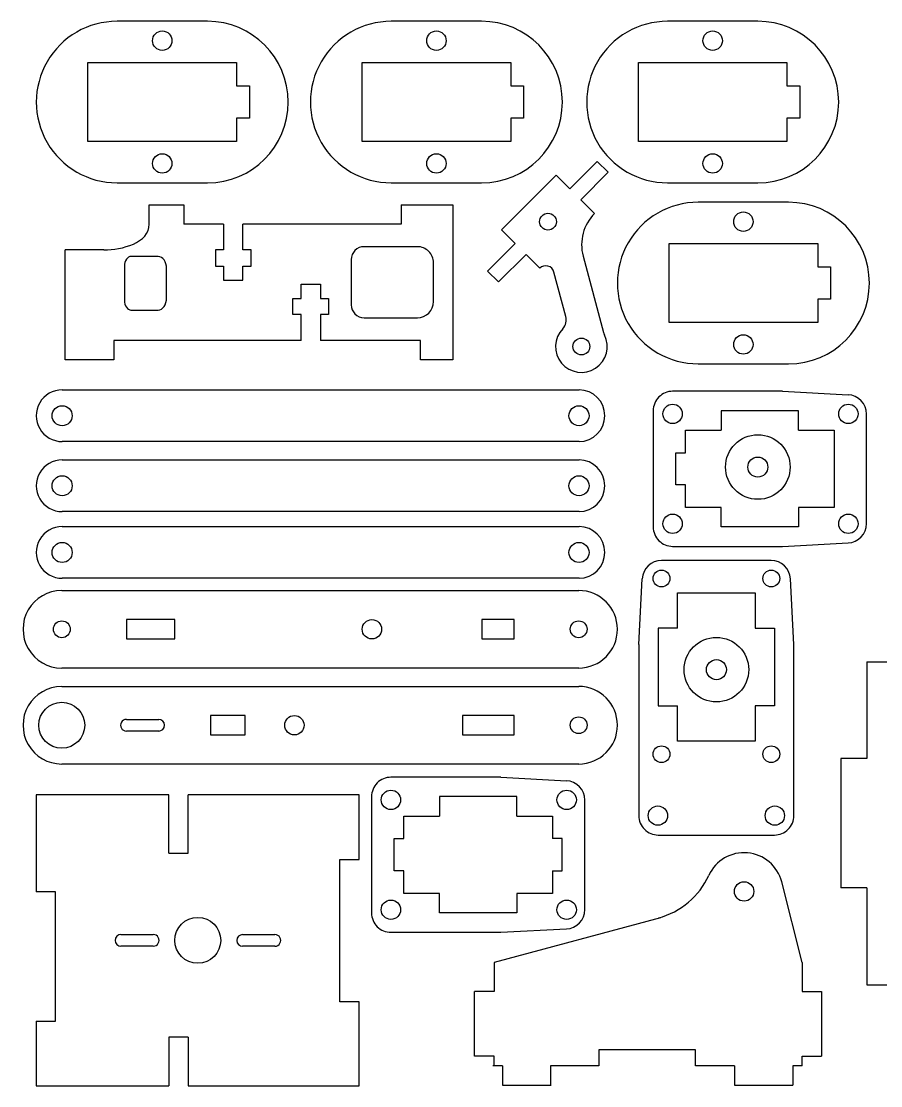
# Model space of a CAD drawing. Extents: x 13 to 416, y 516 to 820.
# Drawn here: x 26.6 to 159.6, y 649.2 to 814 of the extents above; entities that cross this region are included whole.
import ezdxf

# ---------------------------------------------------------------- set-up
doc = ezdxf.new("R2010")
doc.units = 0
doc.header["$LTSCALE"] = 12.7
doc.layers.add('SKETCHED_GEOMETRY', color=7, linetype='CONTINUOUS')

msp = doc.modelspace()

# ---------------------------------------------------------------- linework, layer by layer
at = {"layer": 'SKETCHED_GEOMETRY'}
for p, q in [((157.46, 714.85), (241.46, 714.85)), ((157.46, 714.85), (157.46, 699.85)), ((153.46, 699.85), (153.46, 679.85)), ((157.46, 699.85), (153.46, 699.85)), ((153.46, 699.85), (153.46, 679.85)), ((157.46, 679.85), (153.46, 679.85)), ((157.46, 679.85), (157.46, 664.85)), ((157.46, 664.85), (241.46, 664.85))]:
    msp.add_line(p, q, dxfattribs=at)
for points, knots in [([(41.41, 813.96), (36.95, 813.96), (32.82, 811.58), (30.59, 807.71), (30.59, 807.71), (28.36, 803.84), (28.36, 799.08), (30.59, 795.21), (30.59, 795.21), (32.82, 791.34), (36.95, 788.96), (41.41, 788.96)], [0, 0, 0, 0, 0.25, 0.25, 0.25, 0.250001, 0.5, 0.5, 0.5, 0.500001, 1, 1, 1, 1]), ([(55.41, 788.96), (62.32, 788.96), (67.91, 794.56), (67.91, 801.46), (67.91, 801.46), (67.91, 808.36), (62.32, 813.96), (55.41, 813.96)], [0, 0, 0, 0, 0.333333, 0.333333, 0.333333, 0.333334, 1, 1, 1, 1]), ([(83.84, 813.96), (79.38, 813.96), (75.25, 811.58), (73.02, 807.71), (73.02, 807.71), (70.78, 803.84), (70.78, 799.08), (73.02, 795.21), (73.02, 795.21), (75.25, 791.34), (79.38, 788.96), (83.84, 788.96)], [0, 0, 0, 0, 0.25, 0.25, 0.25, 0.250001, 0.5, 0.5, 0.5, 0.500001, 1, 1, 1, 1]), ([(97.84, 788.96), (104.74, 788.96), (110.34, 794.56), (110.34, 801.46), (110.34, 801.46), (110.34, 808.36), (104.75, 813.96), (97.84, 813.96)], [0, 0, 0, 0, 0.333333, 0.333333, 0.333333, 0.333334, 1, 1, 1, 1]), ([(126.6, 813.96), (122.13, 813.96), (118.01, 811.58), (115.77, 807.71), (115.77, 807.71), (113.54, 803.84), (113.54, 799.08), (115.77, 795.21), (115.77, 795.21), (118.01, 791.34), (122.13, 788.96), (126.6, 788.96)], [0, 0, 0, 0, 0.25, 0.25, 0.25, 0.250001, 0.5, 0.5, 0.5, 0.500001, 1, 1, 1, 1]), ([(140.6, 788.96), (147.5, 788.96), (153.1, 794.56), (153.1, 801.46), (153.1, 801.46), (153.1, 808.36), (147.5, 813.96), (140.6, 813.96)], [0, 0, 0, 0, 0.333333, 0.333333, 0.333333, 0.333334, 1, 1, 1, 1]), ([(49.91, 810.96), (49.91, 811.79), (49.24, 812.46), (48.41, 812.46), (48.41, 812.46), (47.58, 812.46), (46.91, 811.79), (46.91, 810.96), (46.91, 810.96), (46.91, 810.13), (47.58, 809.46), (48.41, 809.46), (48.41, 809.46), (49.24, 809.46), (49.91, 810.13), (49.91, 810.96)], [0, 0, 0, 0, 0.2, 0.2, 0.2, 0.200001, 0.4, 0.4, 0.4, 0.400001, 0.6, 0.6, 0.6, 0.600001, 1, 1, 1, 1]), ([(92.34, 810.96), (92.34, 811.79), (91.67, 812.46), (90.84, 812.46), (90.84, 812.46), (90.01, 812.46), (89.34, 811.79), (89.34, 810.96), (89.34, 810.96), (89.34, 810.13), (90.01, 809.46), (90.84, 809.46), (90.84, 809.46), (91.67, 809.46), (92.34, 810.13), (92.34, 810.96)], [0, 0, 0, 0, 0.2, 0.2, 0.2, 0.200001, 0.4, 0.4, 0.4, 0.400001, 0.6, 0.6, 0.6, 0.600001, 1, 1, 1, 1]), ([(135.1, 810.96), (135.1, 811.79), (134.43, 812.46), (133.6, 812.46), (133.6, 812.46), (132.77, 812.46), (132.1, 811.79), (132.1, 810.96), (132.1, 810.96), (132.1, 810.13), (132.77, 809.46), (133.6, 809.46), (133.6, 809.46), (134.43, 809.46), (135.1, 810.13), (135.1, 810.96)], [0, 0, 0, 0, 0.2, 0.2, 0.2, 0.200001, 0.4, 0.4, 0.4, 0.400001, 0.6, 0.6, 0.6, 0.600001, 1, 1, 1, 1]), ([(49.91, 791.96), (49.91, 792.79), (49.24, 793.46), (48.41, 793.46), (48.41, 793.46), (47.58, 793.46), (46.91, 792.79), (46.91, 791.96), (46.91, 791.96), (46.91, 791.13), (47.58, 790.46), (48.41, 790.46), (48.41, 790.46), (49.24, 790.46), (49.91, 791.13), (49.91, 791.96)], [0, 0, 0, 0, 0.2, 0.2, 0.2, 0.200001, 0.4, 0.4, 0.4, 0.400001, 0.6, 0.6, 0.6, 0.600001, 1, 1, 1, 1]), ([(92.34, 791.96), (92.34, 792.79), (91.67, 793.46), (90.84, 793.46), (90.84, 793.46), (90.01, 793.46), (89.34, 792.79), (89.34, 791.96), (89.34, 791.96), (89.34, 791.13), (90.01, 790.46), (90.84, 790.46), (90.84, 790.46), (91.67, 790.46), (92.34, 791.13), (92.34, 791.96)], [0, 0, 0, 0, 0.2, 0.2, 0.2, 0.200001, 0.4, 0.4, 0.4, 0.400001, 0.6, 0.6, 0.6, 0.600001, 1, 1, 1, 1]), ([(135.1, 791.96), (135.1, 792.79), (134.43, 793.46), (133.6, 793.46), (133.6, 793.46), (132.77, 793.46), (132.1, 792.79), (132.1, 791.96), (132.1, 791.96), (132.1, 791.13), (132.77, 790.46), (133.6, 790.46), (133.6, 790.46), (134.43, 790.46), (135.1, 791.13), (135.1, 791.96)], [0, 0, 0, 0, 0.2, 0.2, 0.2, 0.200001, 0.4, 0.4, 0.4, 0.400001, 0.6, 0.6, 0.6, 0.600001, 1, 1, 1, 1]), ([(131.35, 785.95), (126.88, 785.95), (122.76, 783.56), (120.52, 779.7), (120.52, 779.7), (118.29, 775.83), (118.29, 771.06), (120.52, 767.2), (120.52, 767.2), (122.76, 763.33), (126.88, 760.95), (131.35, 760.95)], [0, 0, 0, 0, 0.25, 0.25, 0.25, 0.250001, 0.5, 0.5, 0.5, 0.500001, 1, 1, 1, 1]), ([(145.35, 760.95), (152.25, 760.95), (157.85, 766.54), (157.85, 773.45), (157.85, 773.45), (157.85, 780.35), (152.25, 785.95), (145.35, 785.95)], [0, 0, 0, 0, 0.333333, 0.333333, 0.333333, 0.333334, 1, 1, 1, 1]), ([(39.39, 778.58), (42.18, 778.58), (46.39, 779.69), (46.39, 782.56), (46.39, 782.56), (46.39, 783.45), (46.39, 784.5), (46.39, 785.58)], [0, 0, 0, 0, 0.333333, 0.333333, 0.333333, 0.333334, 1, 1, 1, 1]), ([(109.41, 782.95), (109.41, 783.67), (108.83, 784.25), (108.11, 784.25), (108.11, 784.25), (107.39, 784.25), (106.81, 783.67), (106.81, 782.95), (106.81, 782.95), (106.81, 782.23), (107.39, 781.65), (108.11, 781.65), (108.11, 781.65), (108.83, 781.65), (109.41, 782.23), (109.41, 782.95)], [0, 0, 0, 0, 0.2, 0.2, 0.2, 0.200001, 0.4, 0.4, 0.4, 0.400001, 0.6, 0.6, 0.6, 0.600001, 1, 1, 1, 1]), ([(139.85, 782.95), (139.85, 783.77), (139.18, 784.45), (138.35, 784.45), (138.35, 784.45), (137.52, 784.45), (136.85, 783.77), (136.85, 782.95), (136.85, 782.95), (136.85, 782.12), (137.52, 781.45), (138.35, 781.45), (138.35, 781.45), (139.18, 781.45), (139.85, 782.12), (139.85, 782.95)], [0, 0, 0, 0, 0.2, 0.2, 0.2, 0.200001, 0.4, 0.4, 0.4, 0.400001, 0.6, 0.6, 0.6, 0.600001, 1, 1, 1, 1]), ([(43.57, 777.57), (43.3, 777.57), (43.04, 777.41), (42.85, 777.13), (42.85, 777.13), (42.66, 776.85), (42.55, 776.46), (42.55, 776.06)], [0, 0, 0, 0, 0.333333, 0.333333, 0.333333, 0.333334, 1, 1, 1, 1]), ([(49.07, 775.69), (49.07, 776.19), (48.94, 776.67), (48.7, 777.02), (48.7, 777.02), (48.46, 777.37), (48.13, 777.57), (47.79, 777.57)], [0, 0, 0, 0, 0.333333, 0.333333, 0.333333, 0.333334, 1, 1, 1, 1]), ([(79.64, 779.08), (79.11, 779.08), (78.61, 778.87), (78.23, 778.5), (78.23, 778.5), (77.86, 778.12), (77.65, 777.61), (77.65, 777.08)], [0, 0, 0, 0, 0.333333, 0.333333, 0.333333, 0.333334, 1, 1, 1, 1]), ([(90.39, 776.58), (90.39, 777.25), (90.13, 777.88), (89.66, 778.35), (89.66, 778.35), (89.19, 778.82), (88.56, 779.08), (87.89, 779.08)], [0, 0, 0, 0, 0.333333, 0.333333, 0.333333, 0.333334, 1, 1, 1, 1]), ([(109.04, 775.15), (108.92, 775.6), (108.56, 775.96), (108.11, 776.08), (108.11, 776.08), (107.65, 776.2), (107.17, 776.07), (106.83, 775.74)], [0, 0, 0, 0, 0.333333, 0.333333, 0.333333, 0.333334, 1, 1, 1, 1]), ([(42.55, 770.78), (42.55, 770.38), (42.66, 770), (42.85, 769.71), (42.85, 769.71), (43.04, 769.43), (43.3, 769.27), (43.57, 769.27)], [0, 0, 0, 0, 0.333333, 0.333333, 0.333333, 0.333334, 1, 1, 1, 1]), ([(77.65, 770.08), (77.65, 769.55), (77.86, 769.04), (78.23, 768.67), (78.23, 768.67), (78.61, 768.29), (79.11, 768.08), (79.64, 768.08)], [0, 0, 0, 0, 0.333333, 0.333333, 0.333333, 0.333334, 1, 1, 1, 1]), ([(110.39, 766.39), (108.99, 764.92), (108.91, 762.64), (110.21, 761.07), (110.21, 761.07), (111.51, 759.51), (113.77, 759.17), (115.47, 760.28), (115.47, 760.28), (117.17, 761.39), (117.77, 763.6), (116.86, 765.42)], [0, 0, 0, 0, 0.25, 0.25, 0.25, 0.250001, 0.5, 0.5, 0.5, 0.500001, 1, 1, 1, 1]), ([(114.58, 763.63), (114.58, 764.35), (114, 764.93), (113.28, 764.93), (113.28, 764.93), (112.57, 764.93), (111.98, 764.35), (111.98, 763.63), (111.98, 763.63), (111.98, 762.91), (112.57, 762.33), (113.28, 762.33), (113.28, 762.33), (114, 762.33), (114.58, 762.91), (114.58, 763.63)], [0, 0, 0, 0, 0.2, 0.2, 0.2, 0.200001, 0.4, 0.4, 0.4, 0.400001, 0.6, 0.6, 0.6, 0.600001, 1, 1, 1, 1]), ([(139.85, 763.95), (139.85, 764.77), (139.18, 765.45), (138.35, 765.45), (138.35, 765.45), (137.52, 765.45), (136.85, 764.77), (136.85, 763.95), (136.85, 763.95), (136.85, 763.12), (137.52, 762.45), (138.35, 762.45), (138.35, 762.45), (139.18, 762.45), (139.85, 763.12), (139.85, 763.95)], [0, 0, 0, 0, 0.2, 0.2, 0.2, 0.200001, 0.4, 0.4, 0.4, 0.400001, 0.6, 0.6, 0.6, 0.600001, 1, 1, 1, 1]), ([(32.91, 756.92), (31.48, 756.92), (30.16, 756.16), (29.45, 754.92), (29.45, 754.92), (28.73, 753.69), (28.73, 752.16), (29.45, 750.92), (29.45, 750.92), (30.16, 749.69), (31.48, 748.92), (32.91, 748.92)], [0, 0, 0, 0, 0.25, 0.25, 0.25, 0.250001, 0.5, 0.5, 0.5, 0.500001, 1, 1, 1, 1]), ([(112.91, 748.92), (115.12, 748.92), (116.91, 750.71), (116.91, 752.92), (116.91, 752.92), (116.91, 755.13), (115.12, 756.92), (112.91, 756.92)], [0, 0, 0, 0, 0.333333, 0.333333, 0.333333, 0.333334, 1, 1, 1, 1]), ([(127.4, 756.7), (126.61, 756.7), (125.84, 756.39), (125.28, 755.82), (125.28, 755.82), (124.72, 755.26), (124.4, 754.5), (124.4, 753.7)], [0, 0, 0, 0, 0.333333, 0.333333, 0.333333, 0.333334, 1, 1, 1, 1]), ([(34.46, 752.92), (34.46, 753.78), (33.77, 754.47), (32.91, 754.47), (32.91, 754.47), (32.06, 754.47), (31.36, 753.78), (31.36, 752.92), (31.36, 752.92), (31.36, 752.07), (32.06, 751.37), (32.91, 751.37), (32.91, 751.37), (33.77, 751.37), (34.46, 752.07), (34.46, 752.92)], [0, 0, 0, 0, 0.2, 0.2, 0.2, 0.200001, 0.4, 0.4, 0.4, 0.400001, 0.6, 0.6, 0.6, 0.600001, 1, 1, 1, 1]), ([(114.46, 752.92), (114.46, 753.78), (113.77, 754.47), (112.91, 754.47), (112.91, 754.47), (112.06, 754.47), (111.36, 753.78), (111.36, 752.92), (111.36, 752.92), (111.36, 752.07), (112.06, 751.37), (112.91, 751.37), (112.91, 751.37), (113.77, 751.37), (114.46, 752.07), (114.46, 752.92)], [0, 0, 0, 0, 0.2, 0.2, 0.2, 0.200001, 0.4, 0.4, 0.4, 0.400001, 0.6, 0.6, 0.6, 0.600001, 1, 1, 1, 1]), ([(128.9, 753.2), (128.9, 754.03), (128.23, 754.7), (127.4, 754.7), (127.4, 754.7), (126.57, 754.7), (125.9, 754.03), (125.9, 753.2), (125.9, 753.2), (125.9, 752.37), (126.57, 751.7), (127.4, 751.7), (127.4, 751.7), (128.23, 751.7), (128.9, 752.37), (128.9, 753.2)], [0, 0, 0, 0, 0.2, 0.2, 0.2, 0.200001, 0.4, 0.4, 0.4, 0.400001, 0.6, 0.6, 0.6, 0.600001, 1, 1, 1, 1]), ([(156.1, 753.2), (156.1, 754.03), (155.43, 754.7), (154.6, 754.7), (154.6, 754.7), (153.77, 754.7), (153.1, 754.03), (153.1, 753.2), (153.1, 753.2), (153.1, 752.37), (153.77, 751.7), (154.6, 751.7), (154.6, 751.7), (155.43, 751.7), (156.1, 752.37), (156.1, 753.2)], [0, 0, 0, 0, 0.2, 0.2, 0.2, 0.200001, 0.4, 0.4, 0.4, 0.400001, 0.6, 0.6, 0.6, 0.600001, 1, 1, 1, 1]), ([(140.59, 749.98), (137.83, 749.98), (135.59, 747.74), (135.59, 744.98), (135.59, 744.98), (135.59, 742.22), (137.83, 739.98), (140.59, 739.98), (140.59, 739.98), (143.35, 739.98), (145.59, 742.22), (145.59, 744.98), (145.59, 744.98), (145.59, 747.74), (143.35, 749.98), (140.59, 749.98)], [0, 0, 0, 0, 0.2, 0.2, 0.2, 0.200001, 0.4, 0.4, 0.4, 0.400001, 0.6, 0.6, 0.6, 0.600001, 1, 1, 1, 1]), ([(140.59, 746.53), (139.73, 746.53), (139.04, 745.83), (139.04, 744.98), (139.04, 744.98), (139.04, 744.12), (139.73, 743.43), (140.59, 743.43), (140.59, 743.43), (141.44, 743.43), (142.14, 744.12), (142.14, 744.98), (142.14, 744.98), (142.14, 745.83), (141.44, 746.53), (140.59, 746.53)], [0, 0, 0, 0, 0.2, 0.2, 0.2, 0.200001, 0.4, 0.4, 0.4, 0.400001, 0.6, 0.6, 0.6, 0.600001, 1, 1, 1, 1]), ([(32.91, 746.08), (31.48, 746.08), (30.16, 745.31), (29.45, 744.08), (29.45, 744.08), (28.73, 742.84), (28.73, 741.31), (29.45, 740.08), (29.45, 740.08), (30.16, 738.84), (31.48, 738.08), (32.91, 738.08)], [0, 0, 0, 0, 0.25, 0.25, 0.25, 0.250001, 0.5, 0.5, 0.5, 0.500001, 1, 1, 1, 1]), ([(112.91, 738.08), (115.12, 738.08), (116.91, 739.87), (116.91, 742.08), (116.91, 742.08), (116.91, 744.28), (115.12, 746.08), (112.91, 746.08)], [0, 0, 0, 0, 0.333333, 0.333333, 0.333333, 0.333334, 1, 1, 1, 1]), ([(34.46, 742.08), (34.46, 742.93), (33.77, 743.63), (32.91, 743.63), (32.91, 743.63), (32.06, 743.63), (31.36, 742.93), (31.36, 742.08), (31.36, 742.08), (31.36, 741.22), (32.06, 740.53), (32.91, 740.53), (32.91, 740.53), (33.77, 740.53), (34.46, 741.22), (34.46, 742.08)], [0, 0, 0, 0, 0.2, 0.2, 0.2, 0.200001, 0.4, 0.4, 0.4, 0.400001, 0.6, 0.6, 0.6, 0.600001, 1, 1, 1, 1]), ([(114.46, 742.08), (114.46, 742.93), (113.77, 743.63), (112.91, 743.63), (112.91, 743.63), (112.06, 743.63), (111.36, 742.93), (111.36, 742.08), (111.36, 742.08), (111.36, 741.22), (112.06, 740.53), (112.91, 740.53), (112.91, 740.53), (113.77, 740.53), (114.46, 741.22), (114.46, 742.08)], [0, 0, 0, 0, 0.2, 0.2, 0.2, 0.200001, 0.4, 0.4, 0.4, 0.400001, 0.6, 0.6, 0.6, 0.600001, 1, 1, 1, 1]), ([(128.9, 736.2), (128.9, 737.03), (128.23, 737.7), (127.4, 737.7), (127.4, 737.7), (126.57, 737.7), (125.9, 737.03), (125.9, 736.2), (125.9, 736.2), (125.9, 735.37), (126.57, 734.7), (127.4, 734.7), (127.4, 734.7), (128.23, 734.7), (128.9, 735.37), (128.9, 736.2)], [0, 0, 0, 0, 0.2, 0.2, 0.2, 0.200001, 0.4, 0.4, 0.4, 0.400001, 0.6, 0.6, 0.6, 0.600001, 1, 1, 1, 1]), ([(156.1, 736.2), (156.1, 737.03), (155.43, 737.7), (154.6, 737.7), (154.6, 737.7), (153.77, 737.7), (153.1, 737.03), (153.1, 736.2), (153.1, 736.2), (153.1, 735.37), (153.77, 734.7), (154.6, 734.7), (154.6, 734.7), (155.43, 734.7), (156.1, 735.37), (156.1, 736.2)], [0, 0, 0, 0, 0.2, 0.2, 0.2, 0.200001, 0.4, 0.4, 0.4, 0.400001, 0.6, 0.6, 0.6, 0.600001, 1, 1, 1, 1]), ([(32.91, 735.76), (31.48, 735.76), (30.16, 734.99), (29.45, 733.76), (29.45, 733.76), (28.73, 732.52), (28.73, 730.99), (29.45, 729.76), (29.45, 729.76), (30.16, 728.52), (31.48, 727.76), (32.91, 727.76)], [0, 0, 0, 0, 0.25, 0.25, 0.25, 0.250001, 0.5, 0.5, 0.5, 0.500001, 1, 1, 1, 1]), ([(112.91, 727.76), (115.12, 727.76), (116.91, 729.55), (116.91, 731.76), (116.91, 731.76), (116.91, 733.97), (115.12, 735.76), (112.91, 735.76)], [0, 0, 0, 0, 0.333333, 0.333333, 0.333333, 0.333334, 1, 1, 1, 1]), ([(124.4, 735.7), (124.4, 734.91), (124.72, 734.14), (125.28, 733.58), (125.28, 733.58), (125.84, 733.02), (126.61, 732.7), (127.4, 732.7)], [0, 0, 0, 0, 0.333333, 0.333333, 0.333333, 0.333334, 1, 1, 1, 1]), ([(34.46, 731.76), (34.46, 732.61), (33.77, 733.31), (32.91, 733.31), (32.91, 733.31), (32.06, 733.31), (31.36, 732.61), (31.36, 731.76), (31.36, 731.76), (31.36, 730.9), (32.06, 730.21), (32.91, 730.21), (32.91, 730.21), (33.77, 730.21), (34.46, 730.9), (34.46, 731.76)], [0, 0, 0, 0, 0.2, 0.2, 0.2, 0.200001, 0.4, 0.4, 0.4, 0.400001, 0.6, 0.6, 0.6, 0.600001, 1, 1, 1, 1]), ([(114.46, 731.76), (114.46, 732.61), (113.77, 733.31), (112.91, 733.31), (112.91, 733.31), (112.06, 733.31), (111.36, 732.61), (111.36, 731.76), (111.36, 731.76), (111.36, 730.9), (112.06, 730.21), (112.91, 730.21), (112.91, 730.21), (113.77, 730.21), (114.46, 730.9), (114.46, 731.76)], [0, 0, 0, 0, 0.2, 0.2, 0.2, 0.200001, 0.4, 0.4, 0.4, 0.400001, 0.6, 0.6, 0.6, 0.600001, 1, 1, 1, 1]), ([(125.67, 729.03), (124.95, 729.03), (124.37, 728.45), (124.37, 727.73), (124.37, 727.73), (124.37, 727.02), (124.95, 726.43), (125.67, 726.43), (125.67, 726.43), (126.38, 726.43), (126.97, 727.02), (126.97, 727.73), (126.97, 727.73), (126.97, 728.45), (126.38, 729.03), (125.67, 729.03)], [0, 0, 0, 0, 0.2, 0.2, 0.2, 0.200001, 0.4, 0.4, 0.4, 0.400001, 0.6, 0.6, 0.6, 0.600001, 1, 1, 1, 1]), ([(142.67, 729.03), (141.95, 729.03), (141.37, 728.45), (141.37, 727.73), (141.37, 727.73), (141.37, 727.02), (141.95, 726.43), (142.67, 726.43), (142.67, 726.43), (143.38, 726.43), (143.97, 727.02), (143.97, 727.73), (143.97, 727.73), (143.97, 728.45), (143.38, 729.03), (142.67, 729.03)], [0, 0, 0, 0, 0.2, 0.2, 0.2, 0.200001, 0.4, 0.4, 0.4, 0.400001, 0.6, 0.6, 0.6, 0.600001, 1, 1, 1, 1]), ([(32.86, 725.87), (30.71, 725.87), (28.73, 724.73), (27.66, 722.87), (27.66, 722.87), (26.59, 721.01), (26.59, 718.73), (27.66, 716.87), (27.66, 716.87), (28.73, 715.01), (30.71, 713.87), (32.86, 713.87)], [0, 0, 0, 0, 0.25, 0.25, 0.25, 0.250001, 0.5, 0.5, 0.5, 0.500001, 1, 1, 1, 1]), ([(112.86, 713.87), (116.17, 713.87), (118.86, 716.56), (118.86, 719.87), (118.86, 719.87), (118.86, 723.18), (116.17, 725.87), (112.86, 725.87)], [0, 0, 0, 0, 0.333333, 0.333333, 0.333333, 0.333334, 1, 1, 1, 1]), ([(34.16, 719.87), (34.16, 720.59), (33.58, 721.17), (32.86, 721.17), (32.86, 721.17), (32.14, 721.17), (31.56, 720.59), (31.56, 719.87), (31.56, 719.87), (31.56, 719.15), (32.14, 718.57), (32.86, 718.57), (32.86, 718.57), (33.58, 718.57), (34.16, 719.15), (34.16, 719.87)], [0, 0, 0, 0, 0.2, 0.2, 0.2, 0.200001, 0.4, 0.4, 0.4, 0.400001, 0.6, 0.6, 0.6, 0.600001, 1, 1, 1, 1]), ([(82.36, 719.87), (82.36, 720.7), (81.69, 721.37), (80.86, 721.37), (80.86, 721.37), (80.03, 721.37), (79.36, 720.7), (79.36, 719.87), (79.36, 719.87), (79.36, 719.04), (80.03, 718.37), (80.86, 718.37), (80.86, 718.37), (81.69, 718.37), (82.36, 719.04), (82.36, 719.87)], [0, 0, 0, 0, 0.2, 0.2, 0.2, 0.200001, 0.4, 0.4, 0.4, 0.400001, 0.6, 0.6, 0.6, 0.600001, 1, 1, 1, 1]), ([(114.16, 719.87), (114.16, 720.59), (113.58, 721.17), (112.86, 721.17), (112.86, 721.17), (112.14, 721.17), (111.56, 720.59), (111.56, 719.87), (111.56, 719.87), (111.56, 719.15), (112.14, 718.57), (112.86, 718.57), (112.86, 718.57), (113.58, 718.57), (114.16, 719.15), (114.16, 719.87)], [0, 0, 0, 0, 0.2, 0.2, 0.2, 0.200001, 0.4, 0.4, 0.4, 0.400001, 0.6, 0.6, 0.6, 0.600001, 1, 1, 1, 1]), ([(134.18, 718.62), (131.42, 718.62), (129.18, 716.39), (129.18, 713.62), (129.18, 713.62), (129.18, 710.86), (131.42, 708.62), (134.18, 708.62), (134.18, 708.62), (136.94, 708.62), (139.18, 710.86), (139.18, 713.62), (139.18, 713.62), (139.18, 716.39), (136.94, 718.62), (134.18, 718.62)], [0, 0, 0, 0, 0.2, 0.2, 0.2, 0.200001, 0.4, 0.4, 0.4, 0.400001, 0.6, 0.6, 0.6, 0.600001, 1, 1, 1, 1]), ([(134.18, 715.17), (133.33, 715.17), (132.63, 714.48), (132.63, 713.62), (132.63, 713.62), (132.63, 712.77), (133.33, 712.07), (134.18, 712.07), (134.18, 712.07), (135.04, 712.07), (135.73, 712.77), (135.73, 713.62), (135.73, 713.62), (135.73, 714.48), (135.04, 715.17), (134.18, 715.17)], [0, 0, 0, 0, 0.2, 0.2, 0.2, 0.200001, 0.4, 0.4, 0.4, 0.400001, 0.6, 0.6, 0.6, 0.600001, 1, 1, 1, 1]), ([(32.86, 711.02), (30.71, 711.02), (28.73, 709.87), (27.66, 708.02), (27.66, 708.02), (26.59, 706.16), (26.59, 703.87), (27.66, 702.02), (27.66, 702.02), (28.73, 700.16), (30.71, 699.02), (32.86, 699.02)], [0, 0, 0, 0, 0.25, 0.25, 0.25, 0.250001, 0.5, 0.5, 0.5, 0.500001, 1, 1, 1, 1]), ([(112.86, 699.02), (116.17, 699.02), (118.86, 701.7), (118.86, 705.02), (118.86, 705.02), (118.86, 708.33), (116.17, 711.02), (112.86, 711.02)], [0, 0, 0, 0, 0.333333, 0.333333, 0.333333, 0.333334, 1, 1, 1, 1]), ([(36.41, 705.02), (36.41, 706.98), (34.82, 708.57), (32.86, 708.57), (32.86, 708.57), (30.9, 708.57), (29.31, 706.98), (29.31, 705.02), (29.31, 705.02), (29.31, 703.06), (30.9, 701.47), (32.86, 701.47), (32.86, 701.47), (34.82, 701.47), (36.41, 703.06), (36.41, 705.02)], [0, 0, 0, 0, 0.2, 0.2, 0.2, 0.200001, 0.4, 0.4, 0.4, 0.400001, 0.6, 0.6, 0.6, 0.600001, 1, 1, 1, 1]), ([(42.86, 705.92), (42.54, 705.92), (42.24, 705.75), (42.08, 705.47), (42.08, 705.47), (41.92, 705.19), (41.92, 704.85), (42.08, 704.57), (42.08, 704.57), (42.24, 704.29), (42.54, 704.12), (42.86, 704.12)], [0, 0, 0, 0, 0.25, 0.25, 0.25, 0.250001, 0.5, 0.5, 0.5, 0.500001, 1, 1, 1, 1]), ([(47.86, 704.12), (48.36, 704.12), (48.76, 704.52), (48.76, 705.02), (48.76, 705.02), (48.76, 705.51), (48.36, 705.92), (47.86, 705.92)], [0, 0, 0, 0, 0.333333, 0.333333, 0.333333, 0.333334, 1, 1, 1, 1]), ([(70.36, 705.02), (70.36, 705.85), (69.69, 706.52), (68.86, 706.52), (68.86, 706.52), (68.03, 706.52), (67.36, 705.85), (67.36, 705.02), (67.36, 705.02), (67.36, 704.19), (68.03, 703.52), (68.86, 703.52), (68.86, 703.52), (69.69, 703.52), (70.36, 704.19), (70.36, 705.02)], [0, 0, 0, 0, 0.2, 0.2, 0.2, 0.200001, 0.4, 0.4, 0.4, 0.400001, 0.6, 0.6, 0.6, 0.600001, 1, 1, 1, 1]), ([(114.16, 705.02), (114.16, 705.74), (113.58, 706.32), (112.86, 706.32), (112.86, 706.32), (112.14, 706.32), (111.56, 705.74), (111.56, 705.02), (111.56, 705.02), (111.56, 704.3), (112.14, 703.72), (112.86, 703.72), (112.86, 703.72), (113.58, 703.72), (114.16, 704.3), (114.16, 705.02)], [0, 0, 0, 0, 0.2, 0.2, 0.2, 0.200001, 0.4, 0.4, 0.4, 0.400001, 0.6, 0.6, 0.6, 0.600001, 1, 1, 1, 1]), ([(125.67, 701.83), (124.95, 701.83), (124.37, 701.25), (124.37, 700.53), (124.37, 700.53), (124.37, 699.82), (124.95, 699.23), (125.67, 699.23), (125.67, 699.23), (126.38, 699.23), (126.97, 699.82), (126.97, 700.53), (126.97, 700.53), (126.97, 701.25), (126.38, 701.83), (125.67, 701.83)], [0, 0, 0, 0, 0.2, 0.2, 0.2, 0.200001, 0.4, 0.4, 0.4, 0.400001, 0.6, 0.6, 0.6, 0.600001, 1, 1, 1, 1]), ([(142.67, 701.83), (141.95, 701.83), (141.37, 701.25), (141.37, 700.53), (141.37, 700.53), (141.37, 699.82), (141.95, 699.23), (142.67, 699.23), (142.67, 699.23), (143.38, 699.23), (143.97, 699.82), (143.97, 700.53), (143.97, 700.53), (143.97, 701.25), (143.38, 701.83), (142.67, 701.83)], [0, 0, 0, 0, 0.2, 0.2, 0.2, 0.200001, 0.4, 0.4, 0.4, 0.400001, 0.6, 0.6, 0.6, 0.600001, 1, 1, 1, 1]), ([(83.8, 696.97), (83.01, 696.97), (82.25, 696.65), (81.68, 696.09), (81.68, 696.09), (81.12, 695.52), (80.8, 694.76), (80.8, 693.97)], [0, 0, 0, 0, 0.333333, 0.333333, 0.333333, 0.333334, 1, 1, 1, 1]), ([(85.3, 693.47), (85.3, 694.29), (84.63, 694.97), (83.8, 694.97), (83.8, 694.97), (82.98, 694.97), (82.3, 694.29), (82.3, 693.47), (82.3, 693.47), (82.3, 692.64), (82.98, 691.97), (83.8, 691.97), (83.8, 691.97), (84.63, 691.97), (85.3, 692.64), (85.3, 693.47)], [0, 0, 0, 0, 0.2, 0.2, 0.2, 0.200001, 0.4, 0.4, 0.4, 0.400001, 0.6, 0.6, 0.6, 0.600001, 1, 1, 1, 1]), ([(112.5, 693.47), (112.5, 694.29), (111.83, 694.97), (111, 694.97), (111, 694.97), (110.18, 694.97), (109.5, 694.29), (109.5, 693.47), (109.5, 693.47), (109.5, 692.64), (110.18, 691.97), (111, 691.97), (111, 691.97), (111.83, 691.97), (112.5, 692.64), (112.5, 693.47)], [0, 0, 0, 0, 0.2, 0.2, 0.2, 0.200001, 0.4, 0.4, 0.4, 0.400001, 0.6, 0.6, 0.6, 0.600001, 1, 1, 1, 1]), ([(125.12, 692.53), (124.29, 692.53), (123.62, 691.86), (123.62, 691.03), (123.62, 691.03), (123.62, 690.21), (124.29, 689.53), (125.12, 689.53), (125.12, 689.53), (125.95, 689.53), (126.62, 690.21), (126.62, 691.03), (126.62, 691.03), (126.62, 691.86), (125.95, 692.53), (125.12, 692.53)], [0, 0, 0, 0, 0.2, 0.2, 0.2, 0.200001, 0.4, 0.4, 0.4, 0.400001, 0.6, 0.6, 0.6, 0.600001, 1, 1, 1, 1]), ([(143.22, 692.53), (142.39, 692.53), (141.72, 691.86), (141.72, 691.03), (141.72, 691.03), (141.72, 690.21), (142.39, 689.53), (143.22, 689.53), (143.22, 689.53), (144.05, 689.53), (144.72, 690.21), (144.72, 691.03), (144.72, 691.03), (144.72, 691.86), (144.05, 692.53), (143.22, 692.53)], [0, 0, 0, 0, 0.2, 0.2, 0.2, 0.200001, 0.4, 0.4, 0.4, 0.400001, 0.6, 0.6, 0.6, 0.600001, 1, 1, 1, 1]), ([(122.17, 691.03), (122.17, 690.24), (122.48, 689.48), (123.05, 688.91), (123.05, 688.91), (123.61, 688.35), (124.37, 688.03), (125.17, 688.03)], [0, 0, 0, 0, 0.333333, 0.333333, 0.333333, 0.333334, 1, 1, 1, 1]), ([(143.17, 688.03), (143.96, 688.03), (144.73, 688.35), (145.29, 688.91), (145.29, 688.91), (145.85, 689.48), (146.17, 690.24), (146.17, 691.03)], [0, 0, 0, 0, 0.333333, 0.333333, 0.333333, 0.333334, 1, 1, 1, 1]), ([(144.28, 680.78), (143.65, 683.25), (141.53, 685.05), (139, 685.27), (139, 685.27), (136.46, 685.5), (134.06, 684.11), (133.01, 681.79)], [0, 0, 0, 0, 0.333333, 0.333333, 0.333333, 0.333334, 1, 1, 1, 1]), ([(139.96, 679.3), (139.96, 680.13), (139.29, 680.8), (138.46, 680.8), (138.46, 680.8), (137.63, 680.8), (136.96, 680.13), (136.96, 679.3), (136.96, 679.3), (136.96, 678.47), (137.63, 677.8), (138.46, 677.8), (138.46, 677.8), (139.29, 677.8), (139.96, 678.47), (139.96, 679.3)], [0, 0, 0, 0, 0.2, 0.2, 0.2, 0.200001, 0.4, 0.4, 0.4, 0.400001, 0.6, 0.6, 0.6, 0.600001, 1, 1, 1, 1]), ([(85.3, 676.47), (85.3, 677.29), (84.63, 677.97), (83.8, 677.97), (83.8, 677.97), (82.98, 677.97), (82.3, 677.29), (82.3, 676.47), (82.3, 676.47), (82.3, 675.64), (82.98, 674.97), (83.8, 674.97), (83.8, 674.97), (84.63, 674.97), (85.3, 675.64), (85.3, 676.47)], [0, 0, 0, 0, 0.2, 0.2, 0.2, 0.200001, 0.4, 0.4, 0.4, 0.400001, 0.6, 0.6, 0.6, 0.600001, 1, 1, 1, 1]), ([(112.5, 676.47), (112.5, 677.29), (111.83, 677.97), (111, 677.97), (111, 677.97), (110.18, 677.97), (109.5, 677.29), (109.5, 676.47), (109.5, 676.47), (109.5, 675.64), (110.18, 674.97), (111, 674.97), (111, 674.97), (111.83, 674.97), (112.5, 675.64), (112.5, 676.47)], [0, 0, 0, 0, 0.2, 0.2, 0.2, 0.200001, 0.4, 0.4, 0.4, 0.400001, 0.6, 0.6, 0.6, 0.600001, 1, 1, 1, 1]), ([(80.8, 675.97), (80.8, 675.17), (81.12, 674.41), (81.68, 673.84), (81.68, 673.84), (82.25, 673.28), (83.01, 672.97), (83.8, 672.97)], [0, 0, 0, 0, 0.333333, 0.333333, 0.333333, 0.333334, 1, 1, 1, 1]), ([(50.36, 671.73), (50.36, 669.77), (51.95, 668.18), (53.91, 668.18), (53.91, 668.18), (55.87, 668.18), (57.46, 669.77), (57.46, 671.73), (57.46, 671.73), (57.46, 673.69), (55.87, 675.28), (53.91, 675.28), (53.91, 675.28), (51.95, 675.28), (50.36, 673.69), (50.36, 671.73)], [0, 0, 0, 0, 0.2, 0.2, 0.2, 0.200001, 0.4, 0.4, 0.4, 0.400001, 0.6, 0.6, 0.6, 0.600001, 1, 1, 1, 1]), ([(42.01, 672.63), (41.52, 672.63), (41.11, 672.23), (41.11, 671.73), (41.11, 671.73), (41.11, 671.24), (41.52, 670.83), (42.01, 670.83)], [0, 0, 0, 0, 0.333333, 0.333333, 0.333333, 0.333334, 1, 1, 1, 1]), ([(47.01, 670.83), (47.34, 670.83), (47.63, 671), (47.79, 671.28), (47.79, 671.28), (47.95, 671.56), (47.95, 671.9), (47.79, 672.18), (47.79, 672.18), (47.63, 672.46), (47.34, 672.63), (47.01, 672.63)], [0, 0, 0, 0, 0.25, 0.25, 0.25, 0.250001, 0.5, 0.5, 0.5, 0.500001, 1, 1, 1, 1]), ([(60.85, 672.62), (60.35, 672.62), (59.95, 672.22), (59.95, 671.72), (59.95, 671.72), (59.95, 671.22), (60.35, 670.82), (60.85, 670.82)], [0, 0, 0, 0, 0.333333, 0.333333, 0.333333, 0.333334, 1, 1, 1, 1]), ([(65.85, 670.82), (66.17, 670.82), (66.47, 670.99), (66.63, 671.27), (66.63, 671.27), (66.79, 671.55), (66.79, 671.89), (66.63, 672.17), (66.63, 672.17), (66.47, 672.45), (66.17, 672.62), (65.85, 672.62)], [0, 0, 0, 0, 0.25, 0.25, 0.25, 0.250001, 0.5, 0.5, 0.5, 0.500001, 1, 1, 1, 1])]:
    msp.add_open_spline(points, degree=3, knots=knots, dxfattribs=at)
for points in [[(55.41, 813.96), (55.41, 813.96), (41.41, 813.96), (41.41, 813.96)], [(97.84, 813.96), (97.84, 813.96), (83.84, 813.96), (83.84, 813.96)], [(140.6, 813.96), (140.6, 813.96), (126.6, 813.96), (126.6, 813.96)], [(36.91, 795.36), (36.91, 795.36), (36.91, 807.56), (36.91, 807.56)], [(36.91, 807.56), (36.91, 807.56), (59.91, 807.56), (59.91, 807.56)], [(59.91, 807.56), (59.91, 807.56), (59.91, 803.96), (59.91, 803.96)], [(79.34, 795.36), (79.34, 795.36), (79.34, 807.56), (79.34, 807.56)], [(79.34, 807.56), (79.34, 807.56), (102.34, 807.56), (102.34, 807.56)], [(102.34, 807.56), (102.34, 807.56), (102.34, 803.96), (102.34, 803.96)], [(122.1, 795.36), (122.1, 795.36), (122.1, 807.56), (122.1, 807.56)], [(122.1, 807.56), (122.1, 807.56), (145.1, 807.56), (145.1, 807.56)], [(145.1, 807.56), (145.1, 807.56), (145.1, 803.96), (145.1, 803.96)], [(59.91, 803.96), (59.91, 803.96), (61.91, 803.96), (61.91, 803.96)], [(61.91, 803.96), (61.91, 803.96), (61.91, 798.96), (61.91, 798.96)], [(102.34, 803.96), (102.34, 803.96), (104.34, 803.96), (104.34, 803.96)], [(104.34, 803.96), (104.34, 803.96), (104.34, 798.96), (104.34, 798.96)], [(145.1, 803.96), (145.1, 803.96), (147.1, 803.96), (147.1, 803.96)], [(147.1, 803.96), (147.1, 803.96), (147.1, 798.96), (147.1, 798.96)], [(59.91, 798.96), (59.91, 798.96), (59.91, 795.36), (59.91, 795.36)], [(61.91, 798.96), (61.91, 798.96), (59.91, 798.96), (59.91, 798.96)], [(102.34, 798.96), (102.34, 798.96), (102.34, 795.36), (102.34, 795.36)], [(104.34, 798.96), (104.34, 798.96), (102.34, 798.96), (102.34, 798.96)], [(145.1, 798.96), (145.1, 798.96), (145.1, 795.36), (145.1, 795.36)], [(147.1, 798.96), (147.1, 798.96), (145.1, 798.96), (145.1, 798.96)], [(59.91, 795.36), (59.91, 795.36), (36.91, 795.36), (36.91, 795.36)], [(102.34, 795.36), (102.34, 795.36), (79.34, 795.36), (79.34, 795.36)], [(145.1, 795.36), (145.1, 795.36), (122.1, 795.36), (122.1, 795.36)], [(115.74, 792.28), (115.74, 792.28), (111.5, 788.04), (111.5, 788.04)], [(117.44, 790.59), (117.44, 790.59), (115.74, 792.28), (115.74, 792.28)], [(109.38, 790.16), (109.38, 790.16), (100.89, 781.68), (100.89, 781.68)], [(111.5, 788.04), (111.5, 788.04), (109.38, 790.16), (109.38, 790.16)], [(117.44, 790.59), (117.44, 790.59), (113.2, 786.34), (113.2, 786.34)], [(41.41, 788.96), (41.41, 788.96), (55.41, 788.96), (55.41, 788.96)], [(83.84, 788.96), (83.84, 788.96), (97.84, 788.96), (97.84, 788.96)], [(126.6, 788.96), (126.6, 788.96), (140.6, 788.96), (140.6, 788.96)], [(113.2, 786.34), (113.2, 786.34), (115.32, 784.22), (115.32, 784.22)], [(145.35, 785.95), (145.35, 785.95), (131.35, 785.95), (131.35, 785.95)], [(46.39, 785.58), (46.39, 785.58), (51.77, 785.58), (51.77, 785.58)], [(51.77, 785.54), (51.77, 785.54), (51.77, 782.54), (51.77, 782.54)], [(85.39, 785.58), (85.39, 785.58), (93.39, 785.58), (93.39, 785.58)], [(85.39, 785.58), (85.39, 785.58), (85.39, 782.58), (85.39, 782.58)], [(93.39, 785.58), (93.39, 785.58), (93.39, 761.58), (93.39, 761.58)], [(115.32, 784.22), (113.59, 782.5), (112.92, 779.98), (113.55, 777.62)], [(57.9, 782.58), (57.9, 782.58), (51.77, 782.58), (51.77, 782.58)], [(57.9, 782.58), (57.9, 782.58), (57.9, 778.58), (57.9, 778.58)], [(85.39, 782.58), (85.39, 782.58), (60.9, 782.58), (60.9, 782.58)], [(60.9, 778.58), (60.9, 778.58), (60.9, 782.58), (60.9, 782.58)], [(103.02, 779.56), (103.02, 779.56), (100.89, 781.68), (100.89, 781.68)], [(98.77, 775.31), (98.77, 775.31), (103.02, 779.56), (103.02, 779.56)], [(126.85, 767.35), (126.85, 767.35), (126.85, 779.55), (126.85, 779.55)], [(126.85, 779.55), (126.85, 779.55), (149.85, 779.55), (149.85, 779.55)], [(149.85, 779.55), (149.85, 779.55), (149.85, 775.95), (149.85, 775.95)], [(33.39, 761.58), (33.39, 761.58), (33.39, 778.58), (33.39, 778.58)], [(39.39, 778.58), (39.39, 778.58), (33.39, 778.58), (33.39, 778.58)], [(47.79, 777.57), (47.79, 777.57), (43.57, 777.57), (43.57, 777.57)], [(56.65, 778.58), (56.65, 778.58), (56.65, 776.08), (56.65, 776.08)], [(57.9, 778.58), (57.9, 778.58), (56.65, 778.58), (56.65, 778.58)], [(62.15, 778.58), (62.15, 778.58), (60.9, 778.58), (60.9, 778.58)], [(62.15, 776.08), (62.15, 776.08), (62.15, 778.58), (62.15, 778.58)], [(87.89, 779.08), (87.89, 779.08), (79.64, 779.08), (79.64, 779.08)], [(100.47, 773.62), (100.47, 773.62), (104.71, 777.86), (104.71, 777.86)], [(104.71, 777.86), (104.71, 777.86), (106.83, 775.74), (106.83, 775.74)], [(113.55, 777.62), (113.55, 777.62), (116.72, 765.79), (116.72, 765.79)], [(42.55, 776.06), (42.55, 776.06), (42.55, 770.78), (42.55, 770.78)], [(56.65, 776.08), (56.65, 776.08), (57.9, 776.08), (57.9, 776.08)], [(57.9, 776.08), (57.9, 776.08), (57.9, 773.88), (57.9, 773.88)], [(60.9, 773.88), (60.9, 773.88), (60.9, 776.08), (60.9, 776.08)], [(60.9, 776.08), (60.9, 776.08), (62.15, 776.08), (62.15, 776.08)], [(77.65, 777.08), (77.65, 777.08), (77.65, 770.08), (77.65, 770.08)], [(90.39, 770.58), (90.39, 770.58), (90.39, 776.58), (90.39, 776.58)], [(149.85, 775.95), (149.85, 775.95), (151.85, 775.95), (151.85, 775.95)], [(151.85, 775.95), (151.85, 775.95), (151.85, 770.95), (151.85, 770.95)], [(49.07, 771.16), (49.07, 771.16), (49.07, 775.69), (49.07, 775.69)], [(98.77, 775.31), (98.77, 775.31), (100.47, 773.62), (100.47, 773.62)], [(110.87, 768.29), (110.87, 768.29), (109.04, 775.15), (109.04, 775.15)], [(57.9, 773.88), (57.9, 773.88), (60.9, 773.88), (60.9, 773.88)], [(69.89, 773.28), (69.89, 773.28), (72.89, 773.28), (72.89, 773.28)], [(69.89, 771.08), (69.89, 771.08), (69.89, 773.28), (69.89, 773.28)], [(72.89, 773.28), (72.89, 773.28), (72.89, 771.08), (72.89, 771.08)], [(47.79, 769.27), (48.5, 769.27), (49.07, 770.12), (49.07, 771.16)], [(68.64, 771.08), (68.64, 771.08), (69.89, 771.08), (69.89, 771.08)], [(68.64, 768.58), (68.64, 768.58), (68.64, 771.08), (68.64, 771.08)], [(72.89, 771.08), (72.89, 771.08), (74.14, 771.08), (74.14, 771.08)], [(74.14, 771.08), (74.14, 771.08), (74.14, 768.58), (74.14, 768.58)], [(149.85, 770.95), (149.85, 770.95), (149.85, 767.35), (149.85, 767.35)], [(151.85, 770.95), (151.85, 770.95), (149.85, 770.95), (149.85, 770.95)], [(87.89, 768.08), (89.28, 768.08), (90.39, 769.2), (90.39, 770.58)], [(43.57, 769.27), (43.57, 769.27), (47.79, 769.27), (47.79, 769.27)], [(69.89, 768.58), (69.89, 768.58), (68.64, 768.58), (68.64, 768.58)], [(69.89, 764.58), (69.89, 764.58), (69.89, 768.58), (69.89, 768.58)], [(74.14, 768.58), (74.14, 768.58), (72.89, 768.58), (72.89, 768.58)], [(72.89, 768.58), (72.89, 768.58), (72.89, 764.58), (72.89, 764.58)], [(79.64, 768.08), (79.64, 768.08), (87.89, 768.08), (87.89, 768.08)], [(110.39, 766.39), (110.87, 766.9), (111.06, 767.62), (110.87, 768.29)], [(149.85, 767.35), (149.85, 767.35), (126.85, 767.35), (126.85, 767.35)], [(40.89, 764.58), (40.89, 764.58), (40.89, 761.58), (40.89, 761.58)], [(69.89, 764.58), (69.89, 764.58), (40.89, 764.58), (40.89, 764.58)], [(88.39, 764.58), (88.39, 764.58), (72.89, 764.58), (72.89, 764.58)], [(88.39, 761.58), (88.39, 761.58), (88.39, 764.58), (88.39, 764.58)], [(116.72, 765.79), (116.75, 765.66), (116.8, 765.54), (116.86, 765.42)], [(40.89, 761.58), (40.89, 761.58), (33.39, 761.58), (33.39, 761.58)], [(93.39, 761.58), (93.39, 761.58), (88.39, 761.58), (88.39, 761.58)], [(131.35, 760.95), (131.35, 760.95), (145.35, 760.95), (145.35, 760.95)], [(32.91, 756.92), (32.91, 756.92), (112.91, 756.92), (112.91, 756.92)], [(144.4, 756.7), (144.4, 756.7), (127.4, 756.7), (127.4, 756.7)], [(144.4, 756.7), (144.4, 756.7), (154.56, 756.17), (154.56, 756.17)], [(157.4, 753.17), (157.4, 754.77), (156.15, 756.09), (154.56, 756.17)], [(124.4, 753.7), (124.4, 753.7), (124.4, 735.7), (124.4, 735.7)], [(146.9, 753.7), (146.9, 753.7), (134.9, 753.7), (134.9, 753.7)], [(134.9, 753.7), (134.9, 753.7), (134.9, 750.7), (134.9, 750.7)], [(146.9, 750.7), (146.9, 750.7), (146.9, 753.7), (146.9, 753.7)], [(157.4, 736.23), (157.4, 736.23), (157.4, 753.17), (157.4, 753.17)], [(129.4, 750.7), (129.4, 750.7), (134.9, 750.7), (134.9, 750.7)], [(129.4, 747.2), (129.4, 747.2), (129.4, 750.7), (129.4, 750.7)], [(146.9, 750.7), (146.9, 750.7), (152.4, 750.7), (152.4, 750.7)], [(152.4, 750.7), (152.4, 750.7), (152.4, 738.7), (152.4, 738.7)], [(112.91, 748.92), (112.91, 748.92), (32.91, 748.92), (32.91, 748.92)], [(127.9, 742.2), (127.9, 742.2), (127.9, 747.2), (127.9, 747.2)], [(127.9, 747.2), (127.9, 747.2), (129.4, 747.2), (129.4, 747.2)], [(32.91, 746.08), (32.91, 746.08), (112.91, 746.08), (112.91, 746.08)], [(129.4, 742.2), (129.4, 742.2), (127.9, 742.2), (127.9, 742.2)], [(129.4, 738.7), (129.4, 738.7), (129.4, 742.2), (129.4, 742.2)], [(112.91, 738.08), (112.91, 738.08), (32.91, 738.08), (32.91, 738.08)], [(134.9, 738.7), (134.9, 738.7), (129.4, 738.7), (129.4, 738.7)], [(134.9, 735.7), (134.9, 735.7), (134.9, 738.7), (134.9, 738.7)], [(152.4, 738.7), (152.4, 738.7), (146.9, 738.7), (146.9, 738.7)], [(146.9, 738.7), (146.9, 738.7), (146.9, 735.7), (146.9, 735.7)], [(32.91, 735.76), (32.91, 735.76), (112.91, 735.76), (112.91, 735.76)], [(146.9, 735.7), (146.9, 735.7), (134.9, 735.7), (134.9, 735.7)], [(154.56, 733.23), (156.15, 733.32), (157.4, 734.63), (157.4, 736.23)], [(144.4, 732.7), (144.4, 732.7), (154.56, 733.23), (154.56, 733.23)], [(127.4, 732.7), (127.4, 732.7), (144.4, 732.7), (144.4, 732.7)], [(125.7, 730.53), (124.1, 730.53), (122.78, 729.28), (122.7, 727.69)], [(142.64, 730.53), (142.64, 730.53), (125.7, 730.53), (125.7, 730.53)], [(145.63, 727.69), (145.55, 729.28), (144.23, 730.53), (142.64, 730.53)], [(112.91, 727.76), (112.91, 727.76), (32.91, 727.76), (32.91, 727.76)], [(122.17, 717.53), (122.17, 717.53), (122.7, 727.69), (122.7, 727.69)], [(146.17, 717.53), (146.17, 717.53), (145.63, 727.69), (145.63, 727.69)], [(32.86, 725.87), (32.86, 725.87), (112.86, 725.87), (112.86, 725.87)], [(128.17, 725.53), (128.17, 725.53), (140.17, 725.53), (140.17, 725.53)], [(128.17, 720.03), (128.17, 720.03), (128.17, 725.53), (128.17, 725.53)], [(140.17, 725.53), (140.17, 725.53), (140.17, 720.03), (140.17, 720.03)], [(42.86, 721.37), (42.86, 721.37), (42.86, 718.37), (42.86, 718.37)], [(50.36, 721.37), (50.36, 721.37), (42.86, 721.37), (42.86, 721.37)], [(50.36, 718.37), (50.36, 718.37), (50.36, 721.37), (50.36, 721.37)], [(97.86, 721.37), (97.86, 721.37), (97.86, 718.37), (97.86, 718.37)], [(102.86, 721.37), (102.86, 721.37), (97.86, 721.37), (97.86, 721.37)], [(102.86, 718.37), (102.86, 718.37), (102.86, 721.37), (102.86, 721.37)], [(125.17, 720.03), (125.17, 720.03), (125.17, 708.03), (125.17, 708.03)], [(128.17, 720.03), (128.17, 720.03), (125.17, 720.03), (125.17, 720.03)], [(140.17, 720.03), (140.17, 720.03), (143.17, 720.03), (143.17, 720.03)], [(143.17, 720.03), (143.17, 720.03), (143.17, 708.03), (143.17, 708.03)], [(42.86, 718.37), (42.86, 718.37), (50.36, 718.37), (50.36, 718.37)], [(97.86, 718.37), (97.86, 718.37), (102.86, 718.37), (102.86, 718.37)], [(122.17, 717.53), (122.17, 717.53), (122.17, 691.03), (122.17, 691.03)], [(146.17, 691.03), (146.17, 691.03), (146.17, 717.53), (146.17, 717.53)], [(112.86, 713.87), (112.86, 713.87), (32.86, 713.87), (32.86, 713.87)], [(32.86, 711.02), (32.86, 711.02), (112.86, 711.02), (112.86, 711.02)], [(125.17, 708.03), (125.17, 708.03), (128.17, 708.03), (128.17, 708.03)], [(128.17, 702.53), (128.17, 702.53), (128.17, 708.03), (128.17, 708.03)], [(140.17, 708.03), (140.17, 708.03), (140.17, 702.53), (140.17, 702.53)], [(143.17, 708.03), (143.17, 708.03), (140.17, 708.03), (140.17, 708.03)], [(42.86, 705.92), (42.86, 705.92), (47.86, 705.92), (47.86, 705.92)], [(55.86, 706.52), (55.86, 706.52), (55.86, 703.52), (55.86, 703.52)], [(61.23, 706.52), (61.23, 706.52), (55.86, 706.52), (55.86, 706.52)], [(61.23, 703.52), (61.23, 703.52), (61.23, 706.52), (61.23, 706.52)], [(94.86, 706.52), (94.86, 706.52), (94.86, 703.52), (94.86, 703.52)], [(102.86, 706.52), (102.86, 706.52), (94.86, 706.52), (94.86, 706.52)], [(102.86, 703.52), (102.86, 703.52), (102.86, 706.52), (102.86, 706.52)], [(47.86, 704.12), (47.86, 704.12), (42.86, 704.12), (42.86, 704.12)], [(55.86, 703.52), (55.86, 703.52), (61.23, 703.52), (61.23, 703.52)], [(94.86, 703.52), (94.86, 703.52), (102.86, 703.52), (102.86, 703.52)], [(140.17, 702.53), (140.17, 702.53), (128.17, 702.53), (128.17, 702.53)], [(112.86, 699.02), (112.86, 699.02), (32.86, 699.02), (32.86, 699.02)], [(100.8, 696.97), (100.8, 696.97), (83.8, 696.97), (83.8, 696.97)], [(100.8, 696.97), (100.8, 696.97), (110.96, 696.43), (110.96, 696.43)], [(113.8, 693.44), (113.8, 695.03), (112.56, 696.35), (110.96, 696.43)], [(28.91, 694.23), (28.91, 694.23), (28.91, 679.23), (28.91, 679.23)], [(49.41, 694.23), (49.41, 694.23), (28.91, 694.23), (28.91, 694.23)], [(49.41, 685.23), (49.41, 685.23), (49.41, 694.23), (49.41, 694.23)], [(78.91, 694.23), (78.91, 694.23), (52.41, 694.23), (52.41, 694.23)], [(52.41, 685.23), (52.41, 685.23), (52.41, 694.23), (52.41, 694.23)], [(78.91, 684.23), (78.91, 684.23), (78.91, 694.23), (78.91, 694.23)], [(80.8, 693.97), (80.8, 693.97), (80.8, 675.97), (80.8, 675.97)], [(103.3, 693.97), (103.3, 693.97), (91.3, 693.97), (91.3, 693.97)], [(91.3, 693.97), (91.3, 693.97), (91.3, 690.97), (91.3, 690.97)], [(103.3, 690.97), (103.3, 690.97), (103.3, 693.97), (103.3, 693.97)], [(113.8, 676.49), (113.8, 676.49), (113.8, 693.44), (113.8, 693.44)], [(85.8, 690.97), (85.8, 690.97), (91.3, 690.97), (91.3, 690.97)], [(85.8, 687.47), (85.8, 687.47), (85.8, 690.97), (85.8, 690.97)], [(103.3, 690.97), (103.3, 690.97), (108.8, 690.97), (108.8, 690.97)], [(108.8, 690.97), (108.8, 690.97), (108.8, 687.47), (108.8, 687.47)], [(84.3, 682.47), (84.3, 682.47), (84.3, 687.47), (84.3, 687.47)], [(84.3, 687.47), (84.3, 687.47), (85.8, 687.47), (85.8, 687.47)], [(110.3, 687.47), (110.3, 687.47), (108.8, 687.47), (108.8, 687.47)], [(110.3, 682.47), (110.3, 682.47), (110.3, 687.47), (110.3, 687.47)], [(125.17, 688.03), (125.17, 688.03), (143.17, 688.03), (143.17, 688.03)], [(49.41, 685.23), (49.41, 685.23), (52.41, 685.23), (52.41, 685.23)], [(75.91, 684.23), (75.91, 684.23), (78.91, 684.23), (78.91, 684.23)], [(75.91, 662.23), (75.91, 662.23), (75.91, 684.23), (75.91, 684.23)], [(85.8, 682.47), (85.8, 682.47), (84.3, 682.47), (84.3, 682.47)], [(85.8, 678.97), (85.8, 678.97), (85.8, 682.47), (85.8, 682.47)], [(108.8, 682.47), (108.8, 682.47), (108.8, 678.97), (108.8, 678.97)], [(108.8, 682.47), (108.8, 682.47), (110.3, 682.47), (110.3, 682.47)], [(125.2, 675.19), (128.65, 676.12), (131.52, 678.54), (133.01, 681.79)], [(147.46, 668.3), (147.46, 668.3), (144.28, 680.78), (144.28, 680.78)], [(31.91, 679.23), (31.91, 679.23), (28.91, 679.23), (28.91, 679.23)], [(31.91, 659.23), (31.91, 659.23), (31.91, 679.23), (31.91, 679.23)], [(91.3, 678.97), (91.3, 678.97), (85.8, 678.97), (85.8, 678.97)], [(91.3, 675.97), (91.3, 675.97), (91.3, 678.97), (91.3, 678.97)], [(108.8, 678.97), (108.8, 678.97), (103.3, 678.97), (103.3, 678.97)], [(103.3, 678.97), (103.3, 678.97), (103.3, 675.97), (103.3, 675.97)], [(103.3, 675.97), (103.3, 675.97), (91.3, 675.97), (91.3, 675.97)], [(110.96, 673.5), (112.56, 673.58), (113.8, 674.9), (113.8, 676.49)], [(125.5, 675.19), (125.5, 675.19), (99.76, 668.3), (99.76, 668.3)], [(42.01, 672.63), (42.01, 672.63), (47.01, 672.63), (47.01, 672.63)], [(60.85, 672.62), (60.85, 672.62), (65.85, 672.62), (65.85, 672.62)], [(83.8, 672.97), (83.8, 672.97), (100.8, 672.97), (100.8, 672.97)], [(100.8, 672.97), (100.8, 672.97), (110.96, 673.5), (110.96, 673.5)], [(47.01, 670.83), (47.01, 670.83), (42.01, 670.83), (42.01, 670.83)], [(65.85, 670.82), (65.85, 670.82), (60.85, 670.82), (60.85, 670.82)], [(99.76, 668.3), (99.76, 668.3), (99.76, 663.8), (99.76, 663.8)], [(147.46, 668.3), (147.46, 668.3), (147.46, 663.8), (147.46, 663.8)], [(78.91, 662.23), (78.91, 662.23), (75.91, 662.23), (75.91, 662.23)], [(78.91, 649.23), (78.91, 649.23), (78.91, 662.23), (78.91, 662.23)], [(99.76, 663.8), (99.76, 663.8), (96.76, 663.8), (96.76, 663.8)], [(96.76, 653.8), (96.76, 653.8), (96.76, 663.8), (96.76, 663.8)], [(147.46, 663.8), (147.46, 663.8), (150.46, 663.8), (150.46, 663.8)], [(150.46, 663.8), (150.46, 663.8), (150.46, 653.8), (150.46, 653.8)], [(28.91, 659.23), (28.91, 659.23), (28.91, 649.23), (28.91, 649.23)], [(28.91, 659.23), (28.91, 659.23), (31.91, 659.23), (31.91, 659.23)], [(49.41, 656.73), (49.41, 656.73), (49.41, 649.23), (49.41, 649.23)], [(52.41, 656.73), (52.41, 656.73), (49.41, 656.73), (49.41, 656.73)], [(52.41, 656.73), (52.41, 656.73), (52.41, 649.23), (52.41, 649.23)], [(130.96, 654.8), (130.96, 654.8), (115.96, 654.8), (115.96, 654.8)], [(115.96, 654.8), (115.96, 654.8), (115.96, 652.3), (115.96, 652.3)], [(130.96, 652.3), (130.96, 652.3), (130.96, 654.8), (130.96, 654.8)], [(99.76, 653.8), (99.76, 653.8), (96.76, 653.8), (96.76, 653.8)], [(99.76, 652.3), (99.76, 652.3), (99.76, 653.8), (99.76, 653.8)], [(147.46, 653.8), (147.46, 653.8), (150.46, 653.8), (150.46, 653.8)], [(147.46, 652.3), (147.46, 652.3), (147.46, 653.8), (147.46, 653.8)], [(101.08, 652.3), (101.08, 652.3), (99.56, 652.3), (99.56, 652.3)], [(101.08, 652.3), (101.08, 652.3), (101.08, 649.3), (101.08, 649.3)], [(110.96, 652.3), (110.96, 652.3), (108.48, 652.3), (108.48, 652.3)], [(108.48, 652.3), (108.48, 652.3), (108.48, 649.3), (108.48, 649.3)], [(115.96, 652.3), (115.96, 652.3), (110.96, 652.3), (110.96, 652.3)], [(137, 652.3), (137, 652.3), (130.96, 652.3), (130.96, 652.3)], [(137, 652.3), (137, 652.3), (137, 649.3), (137, 649.3)], [(147.46, 652.3), (147.46, 652.3), (146, 652.3), (146, 652.3)], [(146, 652.3), (146, 652.3), (146, 649.3), (146, 649.3)], [(28.91, 649.23), (28.91, 649.23), (49.41, 649.23), (49.41, 649.23)], [(52.41, 649.23), (52.41, 649.23), (78.91, 649.23), (78.91, 649.23)], [(101.08, 649.3), (101.08, 649.3), (108.58, 649.3), (108.58, 649.3)], [(137, 649.3), (137, 649.3), (146, 649.3), (146, 649.3)]]:
    msp.add_open_spline(points, degree=3, dxfattribs=at)

doc.saveas('drawing.dxf')
